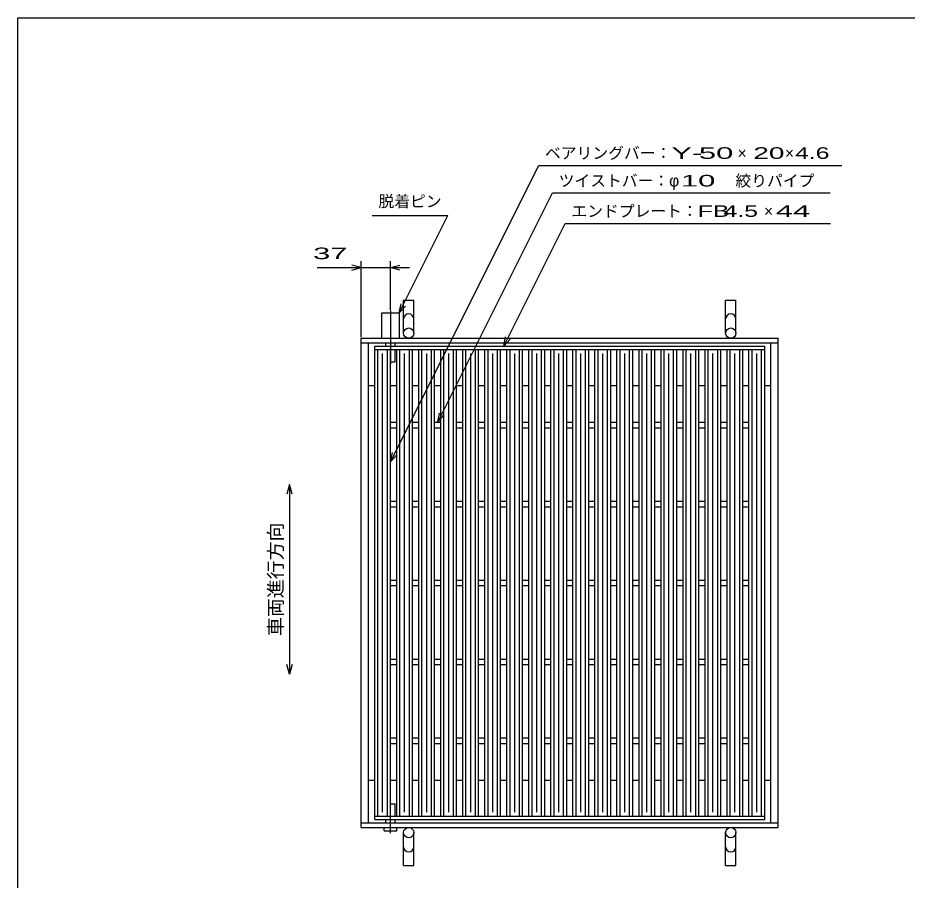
# Model space of a CAD drawing. Units: millimetres, scale not verified. Extents: x -1456 to 1389, y -1026 to 839.
# Drawn here: x -1379 to -252, y -254 to 839 of the extents above; entities that cross this region are included whole.
import ezdxf
from ezdxf.enums import TextEntityAlignment as Align

# ---------------------------------------------------------------- set-up
doc = ezdxf.new("R2010")
doc.units = ezdxf.units.MM
doc.header["$LTSCALE"] = 8
doc.linetypes.add('LONG_DASHED_DOTTED', pattern=[15.25, 12, -1.5, 0.25, -1.5])
for name, color, linetype, lineweight in [('0_2', 150, 'Continuous', 25), ('16', 3, 'Continuous', 25), ('19', 6, 'Continuous', 25), ('22', 2, 'Continuous', 25)]:
    doc.layers.add(name, color=color, linetype=linetype, lineweight=lineweight)
doc.styles.add('ベクトル', font='')
doc.styles.get('ベクトル').set_extended_font_data('ベクトル')

msp = doc.modelspace()

# ---------------------------------------------------------------- linework, layer by layer
at = {"layer": '0_2'}
for p, q in [((-1379.2, -921.2), (-1379.2, 838.8)), ((-1379.2, 838.8), (1388.8, 838.8))]:
    msp.add_line(p, q, dxfattribs=at)
at = {"layer": '16'}
for p, q in [((-927, 422.8), (-433, 422.8)), ((-927, 418.3), (-927, 422.8)), ((-927, 418.3), (-433, 418.3)), ((-927, -172.7), (-927, 418.3)), ((-927, 418.3), (-907, 418.3)), ((-923, -172.7), (-923, 418.3)), ((-911, -172.7), (-911, 418.3)), ((-907, -172.7), (-907, 418.3)), ((-899.1, -172.7), (-899.1, 418.3)), ((-899.1, 418.3), (-879.1, 418.3)), ((-895.1, -172.7), (-895.1, 418.3)), ((-883.1, -172.7), (-883.1, 418.3)), ((-879.1, -172.7), (-879.1, 418.3)), ((-871.2, -172.7), (-871.2, 418.3)), ((-871.2, 418.3), (-851.2, 418.3)), ((-867.2, -172.7), (-867.2, 418.3)), ((-855.2, -172.7), (-855.2, 418.3)), ((-851.2, -172.7), (-851.2, 418.3)), ((-843.3, -172.7), (-843.3, 418.3)), ((-843.3, 418.3), (-823.3, 418.3)), ((-839.3, -172.7), (-839.3, 418.3)), ((-827.3, -172.7), (-827.3, 418.3)), ((-823.3, -172.7), (-823.3, 418.3)), ((-815.4, -172.7), (-815.4, 418.3)), ((-815.4, 418.3), (-795.4, 418.3)), ((-811.4, -172.7), (-811.4, 418.3)), ((-799.4, -172.7), (-799.4, 418.3)), ((-795.4, -172.7), (-795.4, 418.3)), ((-787.5, -172.7), (-787.5, 418.3)), ((-787.5, 418.3), (-767.5, 418.3)), ((-783.5, -172.7), (-783.5, 418.3)), ((-771.5, -172.7), (-771.5, 418.3)), ((-767.5, -172.7), (-767.5, 418.3)), ((-759.6, -172.7), (-759.6, 418.3)), ((-759.6, 418.3), (-739.6, 418.3)), ((-755.6, -172.7), (-755.6, 418.3)), ((-743.6, -172.7), (-743.6, 418.3)), ((-739.6, -172.7), (-739.6, 418.3)), ((-731.7, -172.7), (-731.7, 418.3)), ((-731.7, 418.3), (-711.7, 418.3)), ((-727.7, -172.7), (-727.7, 418.3)), ((-715.7, -172.7), (-715.7, 418.3)), ((-711.7, -172.7), (-711.7, 418.3)), ((-703.8, -172.7), (-703.8, 418.3)), ((-703.8, 418.3), (-683.8, 418.3)), ((-699.8, -172.7), (-699.8, 418.3)), ((-687.8, -172.7), (-687.8, 418.3)), ((-683.8, -172.7), (-683.8, 418.3)), ((-675.9, -172.7), (-675.9, 418.3)), ((-675.9, 418.3), (-655.9, 418.3)), ((-671.9, -172.7), (-671.9, 418.3)), ((-659.9, -172.7), (-659.9, 418.3)), ((-655.9, -172.7), (-655.9, 418.3)), ((-648, -172.7), (-648, 418.3)), ((-648, 418.3), (-628, 418.3)), ((-644, -172.7), (-644, 418.3)), ((-632, -172.7), (-632, 418.3)), ((-628, -172.7), (-628, 418.3)), ((-620.1, -172.7), (-620.1, 418.3)), ((-620.1, 418.3), (-600.1, 418.3)), ((-616.1, -172.7), (-616.1, 418.3)), ((-604.1, -172.7), (-604.1, 418.3)), ((-600.1, -172.7), (-600.1, 418.3)), ((-592.2, -172.7), (-592.2, 418.3)), ((-592.2, 418.3), (-572.2, 418.3)), ((-588.2, -172.7), (-588.2, 418.3)), ((-576.2, -172.7), (-576.2, 418.3)), ((-572.2, -172.7), (-572.2, 418.3)), ((-564.3, -172.7), (-564.3, 418.3)), ((-564.3, 418.3), (-544.3, 418.3)), ((-560.3, -172.7), (-560.3, 418.3)), ((-548.3, -172.7), (-548.3, 418.3)), ((-544.3, -172.7), (-544.3, 418.3)), ((-536.4, -172.7), (-536.4, 418.3)), ((-536.4, 418.3), (-516.4, 418.3)), ((-532.4, -172.7), (-532.4, 418.3)), ((-520.4, -172.7), (-520.4, 418.3)), ((-516.4, -172.7), (-516.4, 418.3)), ((-508.5, -172.7), (-508.5, 418.3)), ((-508.5, 418.3), (-488.5, 418.3)), ((-504.5, -172.7), (-504.5, 418.3)), ((-492.5, -172.7), (-492.5, 418.3)), ((-488.5, -172.7), (-488.5, 418.3)), ((-480.6, -172.7), (-480.6, 418.3)), ((-480.6, 418.3), (-460.6, 418.3)), ((-476.6, -172.7), (-476.6, 418.3)), ((-464.6, -172.7), (-464.6, 418.3)), ((-460.6, -172.7), (-460.6, 418.3)), ((-453, -172.7), (-453, 418.3)), ((-453, 418.3), (-433, 418.3)), ((-449, -172.7), (-449, 418.3)), ((-437, -172.7), (-437, 418.3)), ((-433, 418.3), (-433, 422.8)), ((-433, -172.7), (-433, 418.3)), ((-917, -167.7), (-917, 413.3)), ((-889.1, -167.7), (-889.1, 413.3)), ((-861.2, -167.7), (-861.2, 413.3)), ((-833.3, -167.7), (-833.3, 413.3)), ((-805.4, -167.7), (-805.4, 413.3)), ((-777.5, -167.7), (-777.5, 413.3)), ((-749.6, -167.7), (-749.6, 413.3)), ((-721.7, -167.7), (-721.7, 413.3)), ((-693.8, -167.7), (-693.8, 413.3)), ((-665.9, -167.7), (-665.9, 413.3)), ((-638, -167.7), (-638, 413.3)), ((-610.1, -167.7), (-610.1, 413.3)), ((-582.2, -167.7), (-582.2, 413.3)), ((-554.3, -167.7), (-554.3, 413.3)), ((-526.4, -167.7), (-526.4, 413.3)), ((-498.5, -167.7), (-498.5, 413.3)), ((-470.6, -167.7), (-470.6, 413.3)), ((-443, -167.7), (-443, 413.3)), ((-907, 326.3), (-899.1, 326.3)), ((-907, 319.3), (-899.1, 319.3)), ((-879.1, 326.3), (-871.2, 326.3)), ((-879.1, 319.3), (-871.2, 319.3)), ((-851.2, 326.3), (-843.3, 326.3)), ((-851.2, 319.3), (-843.3, 319.3)), ((-823.3, 326.3), (-815.4, 326.3)), ((-823.3, 319.3), (-815.4, 319.3)), ((-795.4, 326.3), (-787.5, 326.3)), ((-795.4, 319.3), (-787.5, 319.3)), ((-767.5, 326.3), (-759.6, 326.3)), ((-767.5, 319.3), (-759.6, 319.3)), ((-739.6, 326.3), (-731.7, 326.3)), ((-739.6, 319.3), (-731.7, 319.3)), ((-711.7, 326.3), (-703.8, 326.3)), ((-711.7, 319.3), (-703.8, 319.3)), ((-683.8, 326.3), (-675.9, 326.3)), ((-683.8, 319.3), (-675.9, 319.3)), ((-655.9, 326.3), (-648, 326.3)), ((-655.9, 319.3), (-648, 319.3)), ((-628, 326.3), (-620.1, 326.3)), ((-628, 319.3), (-620.1, 319.3)), ((-600.1, 326.3), (-592.2, 326.3)), ((-600.1, 319.3), (-592.2, 319.3)), ((-572.2, 326.3), (-564.3, 326.3)), ((-572.2, 319.3), (-564.3, 319.3)), ((-544.3, 326.3), (-536.4, 326.3)), ((-544.3, 319.3), (-536.4, 319.3)), ((-516.4, 326.3), (-508.5, 326.3)), ((-516.4, 319.3), (-508.5, 319.3)), ((-488.5, 326.3), (-480.6, 326.3)), ((-488.5, 319.3), (-480.6, 319.3)), ((-460.6, 326.3), (-452.7, 326.3)), ((-460.6, 319.3), (-452.7, 319.3)), ((-907, 226.3), (-899.1, 226.3)), ((-879.1, 226.3), (-871.2, 226.3)), ((-851.2, 226.3), (-843.3, 226.3)), ((-823.3, 226.3), (-815.4, 226.3)), ((-795.4, 226.3), (-787.5, 226.3)), ((-767.5, 226.3), (-759.6, 226.3)), ((-739.6, 226.3), (-731.7, 226.3)), ((-711.7, 226.3), (-703.8, 226.3)), ((-683.8, 226.3), (-675.9, 226.3)), ((-655.9, 226.3), (-648, 226.3)), ((-628, 226.3), (-620.1, 226.3)), ((-600.1, 226.3), (-592.2, 226.3)), ((-572.2, 226.3), (-564.3, 226.3)), ((-544.3, 226.3), (-536.4, 226.3)), ((-516.4, 226.3), (-508.5, 226.3)), ((-488.5, 226.3), (-480.6, 226.3)), ((-460.6, 226.3), (-452.7, 226.3)), ((-907, 219.3), (-899.1, 219.3)), ((-879.1, 219.3), (-871.2, 219.3)), ((-851.2, 219.3), (-843.3, 219.3)), ((-823.3, 219.3), (-815.4, 219.3)), ((-795.4, 219.3), (-787.5, 219.3)), ((-767.5, 219.3), (-759.6, 219.3)), ((-739.6, 219.3), (-731.7, 219.3)), ((-711.7, 219.3), (-703.8, 219.3)), ((-683.8, 219.3), (-675.9, 219.3)), ((-655.9, 219.3), (-648, 219.3)), ((-628, 219.3), (-620.1, 219.3)), ((-600.1, 219.3), (-592.2, 219.3)), ((-572.2, 219.3), (-564.3, 219.3)), ((-544.3, 219.3), (-536.4, 219.3)), ((-516.4, 219.3), (-508.5, 219.3)), ((-488.5, 219.3), (-480.6, 219.3)), ((-460.6, 219.3), (-452.7, 219.3)), ((-907, 126.3), (-899.1, 126.3)), ((-879.1, 126.3), (-871.2, 126.3)), ((-851.2, 126.3), (-843.3, 126.3)), ((-823.3, 126.3), (-815.4, 126.3)), ((-795.4, 126.3), (-787.5, 126.3)), ((-767.5, 126.3), (-759.6, 126.3)), ((-739.6, 126.3), (-731.7, 126.3)), ((-711.7, 126.3), (-703.8, 126.3)), ((-683.8, 126.3), (-675.9, 126.3)), ((-655.9, 126.3), (-648, 126.3)), ((-628, 126.3), (-620.1, 126.3)), ((-600.1, 126.3), (-592.2, 126.3)), ((-572.2, 126.3), (-564.3, 126.3)), ((-544.3, 126.3), (-536.4, 126.3)), ((-516.4, 126.3), (-508.5, 126.3)), ((-488.5, 126.3), (-480.6, 126.3)), ((-460.6, 126.3), (-452.7, 126.3)), ((-907, 119.3), (-899.1, 119.3)), ((-879.1, 119.3), (-871.2, 119.3)), ((-851.2, 119.3), (-843.3, 119.3)), ((-823.3, 119.3), (-815.4, 119.3)), ((-795.4, 119.3), (-787.5, 119.3)), ((-767.5, 119.3), (-759.6, 119.3)), ((-739.6, 119.3), (-731.7, 119.3)), ((-711.7, 119.3), (-703.8, 119.3)), ((-683.8, 119.3), (-675.9, 119.3)), ((-655.9, 119.3), (-648, 119.3)), ((-628, 119.3), (-620.1, 119.3)), ((-600.1, 119.3), (-592.2, 119.3)), ((-572.2, 119.3), (-564.3, 119.3)), ((-544.3, 119.3), (-536.4, 119.3)), ((-516.4, 119.3), (-508.5, 119.3)), ((-488.5, 119.3), (-480.6, 119.3)), ((-460.6, 119.3), (-452.7, 119.3)), ((-907, 26.3), (-899.1, 26.3)), ((-879.1, 26.3), (-871.2, 26.3)), ((-851.2, 26.3), (-843.3, 26.3)), ((-823.3, 26.3), (-815.4, 26.3)), ((-795.4, 26.3), (-787.5, 26.3)), ((-767.5, 26.3), (-759.6, 26.3)), ((-739.6, 26.3), (-731.7, 26.3)), ((-711.7, 26.3), (-703.8, 26.3)), ((-683.8, 26.3), (-675.9, 26.3)), ((-655.9, 26.3), (-648, 26.3)), ((-628, 26.3), (-620.1, 26.3)), ((-600.1, 26.3), (-592.2, 26.3)), ((-572.2, 26.3), (-564.3, 26.3)), ((-544.3, 26.3), (-536.4, 26.3)), ((-516.4, 26.3), (-508.5, 26.3)), ((-488.5, 26.3), (-480.6, 26.3)), ((-460.6, 26.3), (-452.7, 26.3)), ((-907, 19.3), (-899.1, 19.3)), ((-879.1, 19.3), (-871.2, 19.3)), ((-851.2, 19.3), (-843.3, 19.3)), ((-823.3, 19.3), (-815.4, 19.3)), ((-795.4, 19.3), (-787.5, 19.3)), ((-767.5, 19.3), (-759.6, 19.3)), ((-739.6, 19.3), (-731.7, 19.3)), ((-711.7, 19.3), (-703.8, 19.3)), ((-683.8, 19.3), (-675.9, 19.3)), ((-655.9, 19.3), (-648, 19.3)), ((-628, 19.3), (-620.1, 19.3)), ((-600.1, 19.3), (-592.2, 19.3)), ((-572.2, 19.3), (-564.3, 19.3)), ((-544.3, 19.3), (-536.4, 19.3)), ((-516.4, 19.3), (-508.5, 19.3)), ((-488.5, 19.3), (-480.6, 19.3)), ((-460.6, 19.3), (-452.7, 19.3)), ((-907, -73.7), (-899.1, -73.7)), ((-879.1, -73.7), (-871.2, -73.7)), ((-851.2, -73.7), (-843.3, -73.7)), ((-823.3, -73.7), (-815.4, -73.7)), ((-795.4, -73.7), (-787.5, -73.7)), ((-767.5, -73.7), (-759.6, -73.7)), ((-739.6, -73.7), (-731.7, -73.7)), ((-711.7, -73.7), (-703.8, -73.7)), ((-683.8, -73.7), (-675.9, -73.7)), ((-655.9, -73.7), (-648, -73.7)), ((-628, -73.7), (-620.1, -73.7)), ((-600.1, -73.7), (-592.2, -73.7)), ((-572.2, -73.7), (-564.3, -73.7)), ((-544.3, -73.7), (-536.4, -73.7)), ((-516.4, -73.7), (-508.5, -73.7)), ((-488.5, -73.7), (-480.6, -73.7)), ((-460.6, -73.7), (-452.7, -73.7)), ((-907, -80.7), (-899.1, -80.7)), ((-879.1, -80.7), (-871.2, -80.7)), ((-851.2, -80.7), (-843.3, -80.7)), ((-823.3, -80.7), (-815.4, -80.7)), ((-795.4, -80.7), (-787.5, -80.7)), ((-767.5, -80.7), (-759.6, -80.7)), ((-739.6, -80.7), (-731.7, -80.7)), ((-711.7, -80.7), (-703.8, -80.7)), ((-683.8, -80.7), (-675.9, -80.7)), ((-655.9, -80.7), (-648, -80.7)), ((-628, -80.7), (-620.1, -80.7)), ((-600.1, -80.7), (-592.2, -80.7)), ((-572.2, -80.7), (-564.3, -80.7)), ((-544.3, -80.7), (-536.4, -80.7)), ((-516.4, -80.7), (-508.5, -80.7)), ((-488.5, -80.7), (-480.6, -80.7)), ((-460.6, -80.7), (-452.7, -80.7)), ((-927, -172.7), (-433, -172.7)), ((-927, -177.2), (-927, -172.7)), ((-927, -172.7), (-907, -172.7)), ((-927, -177.2), (-433, -177.2)), ((-899.1, -172.7), (-879.1, -172.7)), ((-871.2, -172.7), (-851.2, -172.7)), ((-843.3, -172.7), (-823.3, -172.7)), ((-815.4, -172.7), (-795.4, -172.7)), ((-787.5, -172.7), (-767.5, -172.7)), ((-759.6, -172.7), (-739.6, -172.7)), ((-731.7, -172.7), (-711.7, -172.7)), ((-703.8, -172.7), (-683.8, -172.7)), ((-675.9, -172.7), (-655.9, -172.7)), ((-648, -172.7), (-628, -172.7)), ((-620.1, -172.7), (-600.1, -172.7)), ((-592.2, -172.7), (-572.2, -172.7)), ((-564.3, -172.7), (-544.3, -172.7)), ((-536.4, -172.7), (-516.4, -172.7)), ((-508.5, -172.7), (-488.5, -172.7)), ((-480.6, -172.7), (-460.6, -172.7)), ((-453, -172.7), (-433, -172.7)), ((-433, -177.2), (-433, -172.7))]:
    msp.add_line(p, q, dxfattribs=at)
at = {"layer": '19'}
for p, q in [((-890.5, 439.3), (-890.5, 480.92)), ((-890.5, 480.92), (-877.5, 480.92)), ((-877.5, 439.3), (-877.5, 480.92)), ((-482.5, 439.3), (-482.5, 480.92)), ((-482.5, 480.92), (-469.5, 480.92)), ((-469.5, 439.3), (-469.5, 480.92)), ((-918, 432.8), (-918, 464.8)), ((-918, 464.8), (-896, 464.8)), ((-896, 464.8), (-896, 432.8)), ((-944, 432.8), (-416, 432.8)), ((-944, -187.2), (-944, 432.8)), ((-416, -187.2), (-416, 432.8)), ((-944, 426.8), (-416, 426.8)), ((-935, -181.2), (-935, 426.8)), ((-913, 422.8), (-913, 426.8)), ((-901, 422.8), (-901, 426.8)), ((-901, 402.8), (-901, 418.3)), ((-425, -181.2), (-425, 426.8)), ((-907, 402.8), (-901, 402.8)), ((-935, 372.8), (-927, 372.8)), ((-907, 372.8), (-899.1, 372.8)), ((-879.1, 372.8), (-871.2, 372.8)), ((-851.2, 372.8), (-843.3, 372.8)), ((-823.3, 372.8), (-815.4, 372.8)), ((-795.4, 372.8), (-787.5, 372.8)), ((-767.5, 372.8), (-759.6, 372.8)), ((-739.6, 372.8), (-731.7, 372.8)), ((-711.7, 372.8), (-703.8, 372.8)), ((-683.8, 372.8), (-675.9, 372.8)), ((-655.9, 372.8), (-648, 372.8)), ((-628, 372.8), (-620.1, 372.8)), ((-600.1, 372.8), (-592.2, 372.8)), ((-572.2, 372.8), (-564.3, 372.8)), ((-544.3, 372.8), (-536.7, 372.8)), ((-516.4, 372.8), (-508.8, 372.8)), ((-488.5, 372.8), (-480.9, 372.8)), ((-460.6, 372.8), (-453, 372.8)), ((-433, 372.8), (-425, 372.8)), ((-935, -127.2), (-927, -127.2)), ((-907, -127.2), (-899.1, -127.2)), ((-879.1, -127.2), (-871.2, -127.2)), ((-851.2, -127.2), (-843.3, -127.2)), ((-823.3, -127.2), (-815.4, -127.2)), ((-795.4, -127.2), (-787.5, -127.2)), ((-767.5, -127.2), (-759.6, -127.2)), ((-739.6, -127.2), (-731.7, -127.2)), ((-711.7, -127.2), (-703.8, -127.2)), ((-683.8, -127.2), (-675.9, -127.2)), ((-655.9, -127.2), (-648, -127.2)), ((-628, -127.2), (-620.1, -127.2)), ((-600.1, -127.2), (-592.2, -127.2)), ((-572.2, -127.2), (-564.3, -127.2)), ((-544.3, -127.2), (-536.7, -127.2)), ((-516.4, -127.2), (-508.8, -127.2)), ((-488.5, -127.2), (-480.9, -127.2)), ((-460.6, -127.2), (-453, -127.2)), ((-433, -127.2), (-425, -127.2)), ((-907, -157.2), (-901, -157.2)), ((-901, -172.7), (-901, -157.2)), ((-913, -181.2), (-913, -177.2)), ((-901, -181.2), (-901, -177.2)), ((-944, -181.2), (-416, -181.2)), ((-944, -187.2), (-416, -187.2)), ((-915, -191.2), (-915, -187.2)), ((-915, -191.2), (-899, -191.2)), ((-899, -191.2), (-899, -187.2)), ((-890.5, -235.32), (-890.5, -193.7)), ((-877.5, -235.32), (-877.5, -193.7)), ((-482.5, -235.32), (-482.5, -193.7)), ((-469.5, -235.32), (-469.5, -193.7)), ((-890.5, -235.32), (-877.5, -235.32)), ((-482.5, -235.32), (-469.5, -235.32))]:
    msp.add_line(p, q, dxfattribs=at)
at = {"layer": '19', "linetype": 'LONG_DASHED_DOTTED'}
for p, q in [((-907, 467.8), (-907, 399.8)), ((-907, -194.2), (-907, -154.2))]:
    msp.add_line(p, q, dxfattribs=at)
at = {"layer": '19'}
for centre in [(-884, 439.3), (-476, 439.3), (-884, -193.7), (-476, -193.7)]:
    msp.add_circle(centre, 6.5, dxfattribs=at)
for centre, start, end in [((-884, 457.14), 0, 180), ((-476, 457.14), 0, 180), ((-884, -211.54), 180, 0), ((-476, -211.54), 180, 0)]:
    msp.add_arc(centre, 6.5, start, end, dxfattribs=at)
at = {"layer": '22', "color": 4}
for p, q in [((-907, 276.3), (-719.25, 651.8)), ((-719.25, 651.8), (-335.25, 651.8)), ((-847.25, 326.3), (-702, 616.8)), ((-702, 616.8), (-350, 616.8)), ((-930.25, 588.3), (-834.25, 588.3)), ((-896, 464.8), (-834.25, 588.3)), ((-763.55, 422.8), (-685.8, 578.3)), ((-685.8, 578.3), (-349.8, 578.3)), ((-944, 434.3), (-944, 530.3)), ((-907, 468.8), (-907, 530.3)), ((-1000, 522.3), (-944, 522.3)), ((-944, 522.3), (-956, 525.5)), ((-956, 519.1), (-944, 522.3)), ((-944, 522.3), (-907, 522.3)), ((-907, 522.3), (-895, 525.5)), ((-895, 519.1), (-907, 522.3)), ((-907, 522.3), (-883, 522.3)), ((-896, 464.8), (-893.6, 476.48)), ((-896, 464.8), (-888, 473.6)), ((-763.55, 422.8), (-761.15, 434.48)), ((-763.55, 422.8), (-755.55, 431.6)), ((-847.25, 326.3), (-844.85, 337.98)), ((-847.25, 326.3), (-839.25, 335.1)), ((-907, 276.3), (-904.6, 287.98)), ((-907, 276.3), (-899, 285.1)), ((-1035, 247.3), (-1038.2, 235.3)), ((-1031.8, 235.3), (-1035, 247.3)), ((-1035, 247.3), (-1035, 7.3)), ((-1035, 7.3), (-1038.2, 19.3)), ((-1031.8, 19.3), (-1035, 7.3))]:
    msp.add_line(p, q, dxfattribs=at)

# ---------------------------------------------------------------- texts
at = {"layer": '22', "style": 'ベクトル'}
for s, p in [('ベアリングバー：', (-711.25, 667.4)), ('×', (-467.25, 667.4)), ('×', (-407.25, 667.4)), ('ツイストバー：', (-694, 632.4)), ('φ', (-554, 632.4)), ('絞りパイプ', (-470, 632.4)), ('脱着ピン', (-922.25, 606.3)), ('エンドプレート：', (-677.8, 593.9)), ('×', (-433.8, 593.9))]:
    msp.add_text(s, height=14.66, dxfattribs=at).set_placement(p, align=Align.MIDDLE_LEFT)
for s, width, p in [('Y-', 2, (-551.25, 667.4)), (' 50 ', 2, (-527.25, 667.4)), ('20', 1.8, (-447.25, 667.4)), (' 4.6 ', 1.6, (-403.25, 667.4)), (' 10 ', 2, (-550, 632.4)), ('FB', 1.6, (-517.8, 593.9)), (' 4.5 ', 1.6, (-493.8, 593.9)), (' 44 ', 2, (-429.8, 593.9)), (' 37 ', 2, (-1016, 540.3))]:
    msp.add_text(s, height=14.66, dxfattribs=dict(at, width=width)).set_placement(p, align=Align.MIDDLE_LEFT)
msp.add_text('車両進行方向', height=17.6, rotation=90, dxfattribs=at).set_placement((-1052.6, 55.3), align=Align.MIDDLE_LEFT)

doc.saveas('drawing.dxf')
